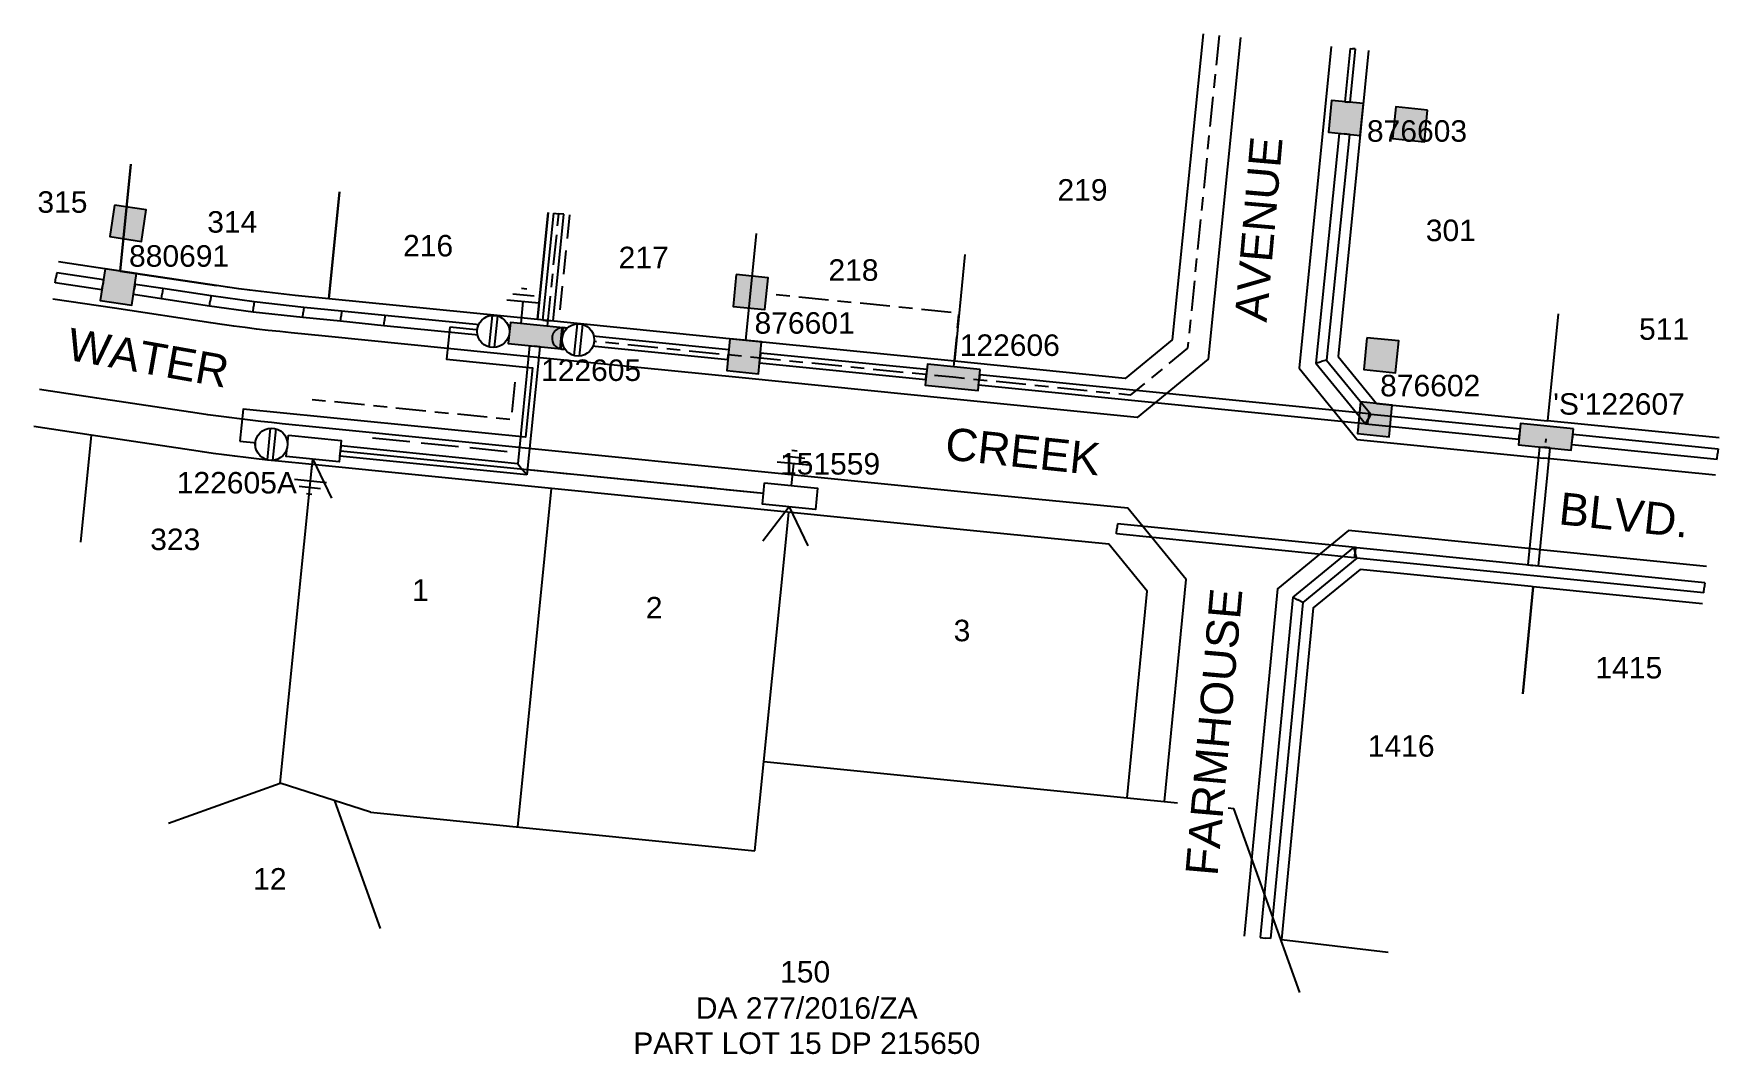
# Model space of a CAD drawing. Header units: metres. Extents: x 309176 to 309764, y 6267215 to 6267539.
# Drawn here: x 309607.5 to 309764.4, y 6267444.3 to 6267539.2 of the extents above; entities that cross this region are included whole.
import ezdxf
from ezdxf.enums import TextEntityAlignment as Align

# ---------------------------------------------------------------- set-up
doc = ezdxf.new("R2010")
doc.units = ezdxf.units.M
doc.header["$LTSCALE"] = 0.7
for name, pattern in [('Cable Exist OH', [1, 1, 0]), ('Cable Exist UG', [8.2, 4, -1.2, 1.8, -1.2]), ('DASHED2', [9.525, 6.35, -3.175]), ('IE Trench LV', [6.5, 5, -1.5])]:
    doc.linetypes.add(name, pattern=pattern)
doc.layers.get('0').update_dxf_attribs({"color": 6})
for name, color, linetype in [('_User Miscellaneous4', 7, 'Continuous'), ('_User Miscellaneous6', 7, 'Continuous'), ('_User Miscellaneous7', 150, 'Continuous'), ('_User Miscellaneous8', 7, 'Continuous'), ('_User_LV_Exist', 7, 'Continuous'), ('Cadastre Developer_SP_NEW', 4, 'Continuous'), ('Cadastre Roads_SP_NEW', 8, 'Continuous'), ('Equip_LV_NEW', 5, 'Continuous'), ('Equip_SP_LV_NEW', 7, 'Continuous'), ('Mains_LV_NEW_T84', 2, 'Continuous'), ('Services_SP_NEW_UG', 2, 'Continuous'), ('SupportsUG_SP_LV_EXT', 7, 'Continuous'), ('SupportsUG_SP_LV_NEW', 2, 'Continuous'), ('SupportsUG_SP_LV_SL_EXT', 7, 'Continuous'), ('Trench_SP_EXT', 7, 'Continuous'), ('Trench_SP_NEW', 2, 'Continuous'), ('UG_Details_SP_MISC', 7, 'Continuous')]:
    doc.layers.add(name, color=color, linetype=linetype)
doc.styles.add('ARIAL', font='arial.ttf', dxfattribs={"height": 2})
doc.styles.add('ARIAL 3.0', font='arial.ttf', dxfattribs={"height": 3})
doc.styles.add('COLUMN_LABEL', font='arial.ttf')
doc.styles.add('POLE_LABEL', font='arial.ttf')
doc.styles.get("Standard").update_dxf_attribs({"font": 'arial.ttf'})
doc.styles.add('style1', font='iso3098b.shx')
doc.linetypes.add('Cable New UG', pattern='A,8,-1,["x",style1,S=3.5,R=0,X=0.35,Y=-1],-3.5', length=12.5)

# ---------------------------------------------------------------- blocks, each defined once
blk = doc.blocks.new('COLUMN_EXT')
at = {"layer": '_User Miscellaneous7'}
blk.add_hatch(color=256, dxfattribs=at).paths.add_polyline_path([(-4.52, 1.48), (-7.49, 1.48), (-7.49, -1.49), (-4.52, -1.49)])
at = {"layer": '_User Miscellaneous8'}
blk.add_hatch(color=256, dxfattribs=at).paths.add_polyline_path([(1.48, 1.48), (-1.49, 1.48), (-1.49, -1.49), (1.48, -1.49)])
at = {"layer": '_User Miscellaneous7'}
blk.add_lwpolyline([(-7.49, -1.49), (-4.52, -1.49), (-4.52, 1.48), (-7.49, 1.48)], close=True, dxfattribs=at)
at = {"layer": '_User Miscellaneous8'}
blk.add_lwpolyline([(-1.49, -1.49), (1.48, -1.49), (1.48, 1.48), (-1.49, 1.48)], close=True, dxfattribs=at)
at = {"flags": 9}
for tag, style, p in [('STRUCTURE_PLANT_NUMBER', 'POLE_LABEL', (1.81, 0.03)), ('STREET_CODE', 'COLUMN_LABEL', (1.81, -0.2))]:
    blk.add_attdef(tag, text='', height=0.2, dxfattribs=dict(at, style=style)).set_placement(p, align=Align.MIDDLE_LEFT)
for tag, p in [('COLUMN_TYPE', (1.81, -0.4)), ('OWNED_BY', (1.81, -0.6)), ('STATE', (1.81, -0.8)), ('USAGE', (1.81, -1)), ('STREETNAME', (1.81, -1.6)), ('LEGEND', (1.81, -1.2)), ('LOCATION', (1.81, -1.4)), ('SUBURB', (1.81, -1.8)), ('NOTES', (1.81, -2))]:
    blk.add_attdef(tag, text='', height=0.2, dxfattribs=at).set_placement(p, align=Align.MIDDLE_LEFT)
at = {"flags": 1}
blk.add_attdef('Z', (1.81, -2.35), '', height=0.2, dxfattribs=at)
at = {"layer": '_User Miscellaneous6', "style": 'ARIAL', "flags": 8}
blk.add_attdef('ASSET_NUM', text='', height=2, dxfattribs=at).set_placement((2, 2), align=Align.MIDDLE_LEFT)
blk = doc.blocks.new('PILLAR_EXT')
blk.add_hatch(color=256).paths.add_polyline_path([(-2.475, 2.49), (-2.475, 0.51), (2.475, 0.51), (2.475, 2.49)])
blk.add_lwpolyline([(-2.475, 0.51), (2.475, 0.51), (2.475, 2.49), (-2.475, 2.49)], close=True)
for tag, p, flags in [('OWNED_BY', (0, 1.3), 9), ('STATE', (0, 1.1), 9), ('SUPPORT_TYPE', (0, 0.9), 9), ('USAGE', (0, 0.7), 9), ('LEGEND', (0, 0.5), 9), ('LOCATION', (0, 0.3), 9), ('NOTES', (0, 0.1), 9), ('PARENT', (0, -0.1), 9), ('STREETNAME', (0, -0.3), 9), ('SUBURB', (0, -0.5), 1)]:
    blk.add_attdef(tag, p, '', height=0.2, dxfattribs=dict(flags=flags))
at = {"layer": '_User Miscellaneous6', "style": 'ARIAL', "flags": 8}
blk.add_attdef('ASSET_NUM', text='', height=2, dxfattribs=at).set_placement((1.5, 7.5), align=Align.TOP_LEFT)
blk = doc.blocks.new('*U26')
at = {"lineweight": -3}
blk.add_lwpolyline([(-2.48, 2.49), (2.47, 2.49), (2.47, 0.51), (-2.48, 0.51)], close=True, dxfattribs=at)
for tag, flags, p in [('STREET_CODE', 9, (1.5, 3.5)), ('OWNED_BY', 9, (1.5, 3.3)), ('OPERATED_BY', 9, (1.5, 3.1)), ('STATE', 9, (1.5, 2.7)), ('SUPPORT_TYPE', 9, (1.5, 2.5)), ('SUBURB', 9, (1.5, 1.7)), ('STREETNAME', 9, (1.5, 1.5)), ('MAINTAINED_BY', 9, (1.5, 2.9)), ('USAGE', 9, (1.5, 2.3)), ('LEGEND', 9, (1.5, 2.1)), ('PARENT', 9, (1.5, 1.9)), ('Z', 1, (1.5, 0.9)), ('LOCATION', 9, (1.5, 1.3)), ('NOTES', 9, (1.5, 1.1))]:
    blk.add_attdef(tag, text='', height=0.2, dxfattribs=dict(flags=flags)).set_placement(p, align=Align.MIDDLE_LEFT)
at = {"layer": '_User Miscellaneous4', "style": 'ARIAL', "flags": 8}
blk.add_attdef('ASSET_NUM', text='', height=2, dxfattribs=at).set_placement((2, 5.5), align=Align.MIDDLE_LEFT)
blk = doc.blocks.new('A$C1B2C29DD')
at = {"layer": 'Services_SP_NEW_UG', "color": 2, "flags": 128}
for points in [[(0, 0), (-2.1, 3.44)], [(0, 0), (2.1, 3.44)]]:
    blk.add_lwpolyline(points, dxfattribs=at)
blk = doc.blocks.new('Earth')
for p, q in [((0, -2.04), (0, 0)), ((-1.5, -2.04), (1.5, -2.04)), ((-1, -2.64), (1, -2.64)), ((-0.25, -3.24), (0.25, -3.24))]:
    blk.add_line(p, q)
blk = doc.blocks.new('*U70')
for p, q in [((-0.98, 5.17), (0.98, 5.17)), ((-0.98, 4.83), (0.98, 4.83))]:
    blk.add_line(p, q)
blk.add_lwpolyline([(0, 4, 1), (0, 6, 1)], format="xyb", close=True)
for tag, p, flags in [('ORIENTATION', (0, 0), 9), ('USAGE', (0, -0.2), 9), ('NOTES', (0, -0.4), 1)]:
    blk.add_attdef(tag, p, '', height=0.2, dxfattribs=dict(flags=flags))
blk = doc.blocks.new('LV_UG_LINKS_CLOSED_NEW')
for tag, flags, p in [('ACTUAL_STATUS', 9, (1.5, 0)), ('CONSTRUCTED_VOLTAGE', 9, (1.5, -0.2)), ('OPERATING_VOLTAGE', 9, (1.5, -0.6)), ('ORIENTATION', 9, (1.5, -0.8)), ('STATE', 9, (1.5, -1)), ('SWITCH_TYPE', 9, (1.5, -1.2)), ('NO_PHASES', 9, (1.5, -0.4)), ('USAGE', 9, (1.5, -1.4)), ('NOTES', 9, (1.5, -1.6)), ('OWNED_BY', 9, (1.5, -1.8)), ('OPERATED_BY', 9, (1.5, -2)), ('TYPE', 9, (1.5, -2.6)), ('Z', 1, (1.5, -2.8)), ('MAINTAINED_BY', 9, (1.5, -2.2)), ('NUMBER_OF_PHASES', 9, (1.5, -2.4))]:
    blk.add_attdef(tag, text='', height=0.2, dxfattribs=dict(flags=flags)).set_placement(p, align=Align.MIDDLE_LEFT)
blk.add_wipeout([(-1.06, -5.84), (-1.18, -5.98), (-1.29, -6.14), (-1.37, -6.31), (-1.43, -6.48), (-1.48, -6.67), (-1.49, -6.85), (-1.49, -7.04), (-1.46, -7.23), (-1.41, -7.41), (-1.33, -7.58), (-1.24, -7.74), (-1.12, -7.89), (-0.99, -8.02), (-0.84, -8.14), (-0.68, -8.23), (-0.51, -8.31), (-0.33, -8.36), (-0.14, -8.39), (0.05, -8.39), (0.23, -8.38), (0.42, -8.33), (0.59, -8.27), (0.76, -8.19), (0.92, -8.08), (1.06, -7.96), (1.18, -7.82), (1.29, -7.66), (1.37, -7.49), (1.43, -7.32), (1.48, -7.13), (1.49, -6.95), (1.49, -6.76), (1.46, -6.57), (1.41, -6.39), (1.33, -6.22), (1.24, -6.06), (1.12, -5.91), (0.99, -5.78), (0.84, -5.66), (0.68, -5.57), (0.51, -5.49), (0.33, -5.44), (0.14, -5.41), (-0.05, -5.41), (-0.23, -5.42), (-0.42, -5.47), (-0.59, -5.53), (-0.76, -5.61), (-0.92, -5.72)])
for p, q in [((-1.48, -6.65), (1.48, -6.65)), ((-1.48, -7.15), (1.48, -7.15))]:
    blk.add_line(p, q)
blk.add_circle((0, -6.9), 1.5)
blk = doc.blocks.new('*U89')
at = {"lineweight": -3}
blk.add_lwpolyline([(-2.48, 2.49), (2.47, 2.49), (2.47, 0.51), (-2.48, 0.51)], close=True, dxfattribs=at)
for tag, flags, p in [('STREET_CODE', 9, (1.5, 3.5)), ('OWNED_BY', 9, (1.5, 3.3)), ('OPERATED_BY', 9, (1.5, 3.1)), ('STATE', 9, (1.5, 2.7)), ('SUPPORT_TYPE', 9, (1.5, 2.5)), ('SUBURB', 9, (1.5, 1.7)), ('STREETNAME', 9, (1.5, 1.5)), ('MAINTAINED_BY', 9, (1.5, 2.9)), ('USAGE', 9, (1.5, 2.3)), ('LEGEND', 9, (1.5, 2.1)), ('PARENT', 9, (1.5, 1.9)), ('Z', 1, (1.5, 0.9)), ('LOCATION', 9, (1.5, 1.3)), ('NOTES', 9, (1.5, 1.1))]:
    blk.add_attdef(tag, text='', height=0.2, dxfattribs=dict(flags=flags)).set_placement(p, align=Align.MIDDLE_LEFT)
at = {"layer": '_User Miscellaneous4', "style": 'ARIAL', "flags": 8}
blk.add_attdef('ASSET_NUM', text='', height=2, dxfattribs=at).set_placement((2, 5.5), align=Align.MIDDLE_LEFT)

msp = doc.modelspace()

# ---------------------------------------------------------------- linework, layer by layer
at = {"layer": '_User_LV_Exist', "linetype": 'Cable Exist UG'}
msp.add_line((309655.3, 6267512.01), (309656.36, 6267522.47), dxfattribs=at)
at = {"layer": '_User_LV_Exist', "linetype": 'Cable Exist UG', "flags": 128}
for points in [[(309717.82, 6267539.07), (309714.9, 6267509.96), (309709.56, 6267505.59), (309693.03, 6267507.25), (309673.62, 6267509.18), (309656.68, 6267510.88)], [(309693.12, 6267508.23), (309693.62, 6267513.22), (309675.69, 6267515)]]:
    msp.add_lwpolyline(points, dxfattribs=at)
at = {"layer": '_User_LV_Exist', "color": 8, "linetype": 'Cable Exist UG', "flags": 128}
msp.add_lwpolyline([(309652.27, 6267506.8), (309651.92, 6267503.31), (309633.05, 6267505.2)], dxfattribs=at)
at = {"layer": 'Cadastre Developer_SP_NEW'}
for p, q in [((309731.75, 6267537.67), (309728.9, 6267509.18)), ((309616.51, 6267527.09), (309615.52, 6267517.13)), ((309615.52, 6267517.13), (309616.51, 6267527.09)), ((309634.95, 6267514.56), (309635.95, 6267524.51)), ((309635.95, 6267524.51), (309634.95, 6267514.56)), ((309654.36, 6267512.62), (309655.36, 6267522.57)), ((309655.36, 6267522.57), (309654.36, 6267512.62)), ((309673.76, 6267510.68), (309674.77, 6267520.63)), ((309694.17, 6267518.68), (309693.18, 6267508.74)), ((309615.52, 6267517.13), (309624.48, 6267515.79)), ((309749.39, 6267513.16), (309748.4, 6267503.21)), ((309728.9, 6267509.18), (309732.48, 6267504.8)), ((309732.48, 6267504.8), (309748.4, 6267503.21)), ((309764.39, 6267501.61), (309748.4, 6267503.21)), ((309612.83, 6267501.86), (309611.83, 6267491.9)), ((309630.43, 6267469.48), (309633.4, 6267499.13)), ((309655.66, 6267496.9), (309652.51, 6267465.41)), ((309677.74, 6267494.68), (309675.42, 6267471.51)), ((309746.09, 6267477.8), (309747.08, 6267487.75)), ((309747.08, 6267487.75), (309746.09, 6267477.8)), ((309674.6, 6267463.2), (309675.43, 6267471.51)), ((309675.43, 6267471.51), (309709.28, 6267468.13)), ((309620.01, 6267465.76), (309630.43, 6267469.48)), ((309638.82, 6267466.78), (309630.43, 6267469.47)), ((309709.28, 6267468.13), (309713.96, 6267467.66)), ((309639.75, 6267455.97), (309635.51, 6267467.84)), ((309638.82, 6267466.78), (309674.6, 6267463.2)), ((309718.67, 6267467.19), (309719.21, 6267467.14)), ((309725.34, 6267450.01), (309719.21, 6267467.14)), ((309723.63, 6267454.93), (309733.56, 6267453.76))]:
    msp.add_line(p, q, dxfattribs=at)
at = {"layer": 'Cadastre Developer_SP_NEW', "color": 7, "linetype": 'DASHED2', "ltscale": 0.5}
msp.add_line((309657.35, 6267522.37), (309656.35, 6267512.42), dxfattribs=at)
at = {"layer": 'Cadastre Developer_SP_NEW', "flags": 128}
for points in [[(309716.33, 6267539.22), (309713.47, 6267510.73), (309709.09, 6267507.14), (309693.18, 6267508.74), (309673.77, 6267510.68), (309654.36, 6267512.62), (309634.95, 6267514.56), (309631.8, 6267514.87), (309630.75, 6267514.98), (309629.7, 6267515.1), (309628.65, 6267515.22), (309627.61, 6267515.35), (309626.56, 6267515.49), (309625.52, 6267515.63), (309624.48, 6267515.79), (309615.52, 6267517.13), (309609.78, 6267517.99)], [(309709.28, 6267468.13), (309711.13, 6267487.34), (309707.55, 6267491.72), (309695.91, 6267492.88), (309633.4, 6267499.13), (309630.26, 6267499.45), (309629.24, 6267499.55), (309628.23, 6267499.66), (309627.22, 6267499.78), (309626.21, 6267499.9), (309625.2, 6267500.03), (309624.19, 6267500.17), (309623.18, 6267500.31), (309622.18, 6267500.46), (309612.83, 6267501.86), (309607.48, 6267502.66)], [(309762.84, 6267486.16), (309747.08, 6267487.75), (309746.88, 6267487.77), (309730.96, 6267489.37), (309726.59, 6267485.79), (309723.63, 6267454.93)]]:
    msp.add_lwpolyline(points, dxfattribs=at)
at = {"layer": 'Cadastre Roads_SP_NEW'}
for p, q in [((309728.27, 6267538.02), (309725.27, 6267508.09)), ((309725.27, 6267508.09), (309730.69, 6267501.47)), ((309730.69, 6267501.47), (309748.05, 6267499.73)), ((309764.04, 6267498.13), (309748.05, 6267499.73))]:
    msp.add_line(p, q, dxfattribs=at)
at = {"layer": 'Cadastre Roads_SP_NEW', "flags": 128}
for points in [[(309719.81, 6267538.87), (309716.81, 6267508.94), (309710.19, 6267503.52), (309692.83, 6267505.26), (309673.42, 6267507.19), (309654.01, 6267509.13), (309634.6, 6267511.07), (309631.44, 6267511.39), (309630.38, 6267511.5), (309629.3, 6267511.62), (309628.23, 6267511.74), (309627.16, 6267511.88), (309626.09, 6267512.02), (309625.02, 6267512.17), (309623.96, 6267512.32), (309615, 6267513.67), (309609.26, 6267514.53)], [(309712.76, 6267467.79), (309714.75, 6267488.44), (309709.34, 6267495.06), (309696.26, 6267496.36), (309633.75, 6267502.62), (309630.61, 6267502.93), (309629.61, 6267503.03), (309628.62, 6267503.14), (309627.63, 6267503.26), (309626.64, 6267503.38), (309625.66, 6267503.5), (309624.67, 6267503.64), (309623.68, 6267503.77), (309622.69, 6267503.92), (309613.35, 6267505.32), (309608, 6267506.13)], [(309763.19, 6267489.65), (309747.43, 6267491.23), (309747.23, 6267491.25), (309729.86, 6267493), (309723.25, 6267487.57), (309720.15, 6267455.26)]]:
    msp.add_lwpolyline(points, dxfattribs=at)
at = {"layer": 'Mains_LV_NEW_T84', "color": 2, "linetype": 'Cable New UG', "flags": 128}
for points in [[(309646.21, 6267511.92), (309645.91, 6267508.94), (309653.91, 6267508.14), (309653.26, 6267501.67), (309626.97, 6267504.3), (309626.67, 6267501.32)], [(309651.74, 6267511.37), (309646.21, 6267511.92)], [(309626.67, 6267501.32), (309631.09, 6267500.87)], [(309675.43, 6267496.44), (309636.02, 6267500.38)]]:
    msp.add_lwpolyline(points, dxfattribs=at)
at = {"layer": 'Services_SP_NEW_UG', "color": 2, "flags": 128}
msp.add_lwpolyline([(309633.45, 6267499.64), (309635.2, 6267496.01)], dxfattribs=at)
at = {"layer": 'Trench_SP_EXT', "linetype": 'Cable Exist UG'}
msp.add_lwpolyline([(309748.23, 6267501.18), (309748.27, 6267501.52)], dxfattribs=at)
at = {"layer": 'Trench_SP_NEW', "linetype": 'IE Trench LV', "flags": 128}
for points in [[(309651.55, 6267500.33), (309638.12, 6267501.68)], [(309675.43, 6267496.44), (309653.44, 6267498.64)]]:
    msp.add_lwpolyline(points, dxfattribs=at)
at = {"layer": 'UG_Details_SP_MISC'}
for p, q in [((309730.02, 6267537.85), (309729.54, 6267532.88)), ((309730.5, 6267537.8), (309730.01, 6267532.83)), ((309730.02, 6267537.85), (309730.26, 6267537.82)), ((309730.5, 6267537.8), (309730.26, 6267537.82)), ((309729.54, 6267532.88), (309729.78, 6267532.86)), ((309730.01, 6267532.83), (309729.78, 6267532.86)), ((309729, 6267529.95), (309726.84, 6267508.56)), ((309729.96, 6267529.85), (309727.84, 6267508.86)), ((309729, 6267529.95), (309729.48, 6267529.9)), ((309729.96, 6267529.85), (309729.48, 6267529.9)), ((309654.87, 6267512.57), (309655.88, 6267522.51)), ((309655.83, 6267512.47), (309656.83, 6267522.42)), ((309655.88, 6267522.51), (309656.36, 6267522.47)), ((309656.83, 6267522.42), (309656.36, 6267522.47)), ((309609.62, 6267516.98), (309609.55, 6267516.51)), ((309613.97, 6267516.33), (309609.62, 6267516.98)), ((309609.48, 6267516.03), (309609.55, 6267516.51)), ((309613.83, 6267515.38), (309609.48, 6267516.03)), ((309613.83, 6267515.38), (309613.9, 6267515.86)), ((309613.97, 6267516.33), (309613.9, 6267515.86)), ((309616.76, 6267514.94), (309616.83, 6267515.42)), ((309616.91, 6267515.89), (309616.83, 6267515.42)), ((309619.51, 6267515.5), (309616.91, 6267515.89)), ((309619.51, 6267515.5), (309619.44, 6267515.03)), ((309623.98, 6267514.83), (309619.51, 6267515.5)), ((309619.37, 6267514.55), (309616.76, 6267514.94)), ((309619.37, 6267514.55), (309619.44, 6267515.03)), ((309623.84, 6267513.88), (309619.37, 6267514.55)), ((309623.84, 6267513.88), (309623.91, 6267514.35)), ((309627.89, 6267513.32), (309623.84, 6267513.88)), ((309623.98, 6267514.83), (309623.91, 6267514.35)), ((309628, 6267514.27), (309623.98, 6267514.83)), ((309627.89, 6267513.32), (309627.95, 6267513.8)), ((309628, 6267514.27), (309627.95, 6267513.8)), ((309632.62, 6267513.76), (309628, 6267514.27)), ((309632.62, 6267513.76), (309632.57, 6267513.29)), ((309636.14, 6267513.41), (309632.62, 6267513.76)), ((309632.52, 6267512.81), (309627.89, 6267513.32)), ((309632.52, 6267512.81), (309632.57, 6267513.29)), ((309636.05, 6267512.46), (309632.52, 6267512.81)), ((309636.05, 6267512.46), (309636.09, 6267512.93)), ((309640.08, 6267512.05), (309636.05, 6267512.46)), ((309636.14, 6267513.41), (309636.09, 6267512.93)), ((309640.17, 6267513.01), (309636.14, 6267513.41)), ((309640.08, 6267512.05), (309640.12, 6267512.53)), ((309651.7, 6267510.89), (309640.08, 6267512.05)), ((309640.17, 6267513.01), (309640.12, 6267512.53)), ((309651.79, 6267511.85), (309640.17, 6267513.01)), ((309654.87, 6267512.57), (309655.35, 6267512.52)), ((309655.83, 6267512.47), (309655.35, 6267512.52)), ((309651.7, 6267510.89), (309651.75, 6267511.37)), ((309651.79, 6267511.85), (309651.75, 6267511.37)), ((309656.63, 6267510.42), (309656.67, 6267510.89)), ((309656.72, 6267511.37), (309656.67, 6267510.89)), ((309672.19, 6267509.82), (309656.72, 6267511.37)), ((309653.63, 6267510.19), (309652.53, 6267499.21)), ((309654.59, 6267510.09), (309653.39, 6267498.16)), ((309653.63, 6267510.19), (309654.11, 6267510.14)), ((309654.59, 6267510.09), (309654.11, 6267510.14)), ((309672.09, 6267508.87), (309656.63, 6267510.42)), ((309672.09, 6267508.87), (309672.14, 6267509.35)), ((309672.19, 6267509.82), (309672.14, 6267509.35)), ((309675.05, 6267508.55), (309675.09, 6267509.03)), ((309675.14, 6267509.51), (309675.09, 6267509.03)), ((309690.61, 6267507.97), (309675.14, 6267509.51)), ((309690.52, 6267507.01), (309675.05, 6267508.55)), ((309690.52, 6267507.01), (309690.56, 6267507.49)), ((309690.61, 6267507.97), (309690.56, 6267507.49)), ((309695.54, 6267507.47), (309695.49, 6267507)), ((309731.76, 6267503.85), (309695.54, 6267507.47)), ((309726.84, 6267508.56), (309727.34, 6267508.71)), ((309726.84, 6267508.56), (309731.46, 6267502.92)), ((309727.84, 6267508.86), (309727.34, 6267508.71)), ((309727.84, 6267508.86), (309731.95, 6267503.83)), ((309695.44, 6267506.52), (309695.49, 6267507)), ((309731.66, 6267502.9), (309695.44, 6267506.52)), ((309731.46, 6267502.92), (309731.71, 6267503.37)), ((309731.46, 6267502.92), (309745.74, 6267501.49)), ((309731.66, 6267502.9), (309731.71, 6267503.37)), ((309731.76, 6267503.85), (309731.71, 6267503.37)), ((309731.95, 6267503.83), (309731.71, 6267503.37)), ((309731.95, 6267503.83), (309745.83, 6267502.45)), ((309745.74, 6267501.49), (309745.78, 6267501.97)), ((309745.83, 6267502.45), (309745.78, 6267501.97)), ((309750.66, 6267501), (309750.71, 6267501.47)), ((309750.76, 6267501.95), (309750.71, 6267501.47)), ((309750.76, 6267501.95), (309764.29, 6267500.6)), ((309635.97, 6267499.9), (309636.02, 6267500.38)), ((309653.39, 6267498.16), (309635.97, 6267499.9)), ((309636.06, 6267500.86), (309636.02, 6267500.38)), ((309652.53, 6267499.21), (309636.06, 6267500.86)), ((309747.67, 6267500.78), (309746.57, 6267489.79)), ((309748.63, 6267500.69), (309747.52, 6267489.69)), ((309747.67, 6267500.78), (309748.15, 6267500.74)), ((309748.63, 6267500.69), (309748.15, 6267500.74)), ((309750.66, 6267501), (309764.19, 6267499.64)), ((309764.19, 6267499.64), (309764.24, 6267500.12)), ((309764.29, 6267500.6), (309764.24, 6267500.12)), ((309652.53, 6267499.21), (309652.96, 6267498.68)), ((309653.39, 6267498.16), (309652.96, 6267498.68)), ((309708.36, 6267493.63), (309708.32, 6267493.15)), ((309730.54, 6267491.4), (309708.36, 6267493.63)), ((309708.27, 6267492.67), (309708.32, 6267493.15)), ((309730.44, 6267490.45), (309708.27, 6267492.67)), ((309730.34, 6267491.42), (309724.7, 6267486.79)), ((309730.64, 6267490.43), (309725.62, 6267486.31)), ((309763.04, 6267488.13), (309730.34, 6267491.42)), ((309730.34, 6267491.42), (309730.49, 6267490.92)), ((309730.44, 6267490.45), (309730.49, 6267490.92)), ((309730.54, 6267491.4), (309730.49, 6267490.92)), ((309730.64, 6267490.43), (309730.49, 6267490.92)), ((309762.94, 6267487.18), (309730.64, 6267490.43)), ((309746.57, 6267489.79), (309747.04, 6267489.74)), ((309747.52, 6267489.69), (309747.04, 6267489.74)), ((309762.94, 6267487.18), (309762.99, 6267487.66)), ((309763.04, 6267488.13), (309762.99, 6267487.66)), ((309724.7, 6267486.79), (309721.66, 6267455.12)), ((309725.62, 6267486.31), (309722.61, 6267455.03)), ((309724.7, 6267486.79), (309725.16, 6267486.55)), ((309725.62, 6267486.31), (309725.16, 6267486.55)), ((309721.66, 6267455.12), (309722.14, 6267455.07)), ((309722.61, 6267455.03), (309722.14, 6267455.07))]:
    msp.add_line(p, q, dxfattribs=at)

# ---------------------------------------------------------------- block references
at = {"layer": 'Equip_LV_NEW', "linetype": 'Cable Exist OH', "lineweight": 0, "rotation": 174.2937924540567}
msp.add_blockref('Earth', (309677.99, 6267497.18), dxfattribs=at)
at = {"layer": 'Equip_SP_LV_NEW', "linetype": 'Cable New UG', "lineweight": 0, "ltscale": 0.5, "rotation": 264.2867790639302}
msp.add_blockref('*U70', (309651.75, 6267511.37), dxfattribs=at)
at = {"layer": 'Services_SP_NEW_UG', "color": 2, "rotation": 174.2937924568988}
msp.add_blockref('A$C1B2C29DD', (309677.79, 6267495.21), dxfattribs=at)
at = {"layer": 'SupportsUG_SP_LV_EXT'}
ref = msp.add_blockref('PILLAR_EXT', (309654.36, 6267512.62), dxfattribs=dict(at, rotation=174.2867790723292))
ref.add_attrib('ASSET_NUM_001', '122605', (309654.7, 6267506.91), dxfattribs={"layer": '_User Miscellaneous6', "height": 2, "style": 'ARIAL'})
ref = msp.add_blockref('PILLAR_EXT', (309693.18, 6267508.74), dxfattribs=dict(at, rotation=174.286779072329))
ref.add_attrib('ASSET_NUM_001', '122606', (309693.68, 6267509.24), dxfattribs={"layer": '_User Miscellaneous6', "height": 2, "style": 'ARIAL'})
ref = msp.add_blockref('PILLAR_EXT', (309748.4, 6267503.21), dxfattribs=dict(at, rotation=174.2576921354063))
ref.add_attrib('ASSET_NUM_001', "'S'122607", (309748.93, 6267503.77), dxfattribs={"layer": '_User Miscellaneous6', "height": 2, "style": 'ARIAL'})
at = {"layer": 'SupportsUG_SP_LV_NEW'}
ref = msp.add_blockref('*U89', (309633.4, 6267499.13), dxfattribs=dict(at, rotation=354.2981613205321))
ref.add_attrib('ASSET_NUM_001', '122605A', (309620.79, 6267496.44), dxfattribs={"layer": '_User Miscellaneous4', "height": 2, "style": 'ARIAL'})
ref = msp.add_blockref('*U26', (309677.74, 6267494.7), dxfattribs=dict(at, rotation=354.2937924568154))
ref.add_attrib('ASSET_NUM_001', '151559', (309676.95, 6267498.2), dxfattribs={"layer": '_User Miscellaneous4', "height": 2, "style": 'ARIAL'})
at = {"layer": 'SupportsUG_SP_LV_SL_EXT'}
ref = msp.add_blockref('COLUMN_EXT', (309729.63, 6267531.38), dxfattribs=dict(at, rotation=174.2771924541127))
ref.add_attrib('ASSET_NUM_001', '876603', (309731.59, 6267529.17), dxfattribs={"layer": '_User Miscellaneous6', "height": 2, "style": 'ARIAL'})
ref = msp.add_blockref('COLUMN_EXT', (309615.37, 6267515.65), dxfattribs=dict(at, rotation=261.4616105437572))
ref.add_attrib('ASSET_NUM_001', '880691', (309616.35, 6267517.54), dxfattribs={"layer": '_User Miscellaneous6', "height": 2, "style": 'ARIAL'})
ref = msp.add_blockref('COLUMN_EXT', (309673.62, 6267509.2), dxfattribs=dict(at, rotation=264.3144691153442))
ref.add_attrib('ASSET_NUM_001', '876601', (309674.58, 6267511.31), dxfattribs={"layer": '_User Miscellaneous6', "height": 2, "style": 'ARIAL'})
ref = msp.add_blockref('COLUMN_EXT', (309732.33, 6267503.33), dxfattribs=dict(at, rotation=264.2937924544075))
ref.add_attrib('ASSET_NUM_001', '876602', (309732.82, 6267505.48), dxfattribs={"layer": '_User Miscellaneous6', "height": 2, "style": 'ARIAL'})

# ---------------------------------------------------------------- texts
at = {"layer": 'Cadastre Developer_SP_NEW', "style": 'ARIAL'}
for s, p in [('315', (309610.15, 6267522.56)), ('219', (309705.11, 6267523.69)), ('314', (309625.96, 6267520.71)), ('301', (309739.4, 6267519.92)), ('216', (309644.19, 6267518.5)), ('217', (309664.26, 6267517.4)), ('218', (309683.79, 6267516.23)), ('511', (309759.25, 6267510.74)), ('323', (309620.65, 6267491.17)), ('1', (309643.47, 6267486.45)), ('2', (309665.23, 6267484.81)), ('3', (309693.89, 6267482.69))]:
    msp.add_text(s, height=2, dxfattribs=at).set_placement(p, align=Align.CENTER)
for s, p in [('1415', (309755.97, 6267480.23)), ('1416', (309734.78, 6267472.95)), ('12', (309629.46, 6267460.58)), ('150', (309679.29, 6267451.93)), ('DA 277/2016/ZA', (309679.44, 6267448.56)), ('PART LOT 15 DP 215650', (309679.44, 6267445.29))]:
    msp.add_text(s, height=2, dxfattribs=at).set_placement(p, align=Align.MIDDLE_CENTER)
at = {"layer": 'Cadastre Roads_SP_NEW', "color": 3, "style": 'ARIAL 3.0'}
for s, rotation, p in [('AVENUE', 85, (309723, 6267520.9)), ('WATER', 349.9292, (309617.88, 6267507.59)), ('CREEK ', 354, (309699.98, 6267498.81)), ('BLVD.', 354, (309755.38, 6267492.95)), ('FARMHOUSE', 85, (309718.84, 6267474.12))]:
    msp.add_text(s, height=3, rotation=rotation, dxfattribs=at).set_placement(p, align=Align.CENTER)

# ---------------------------------------------------------------- next in the draw order: block references
at = {"layer": 'Equip_LV_NEW', "linetype": 'Cable Exist OH', "lineweight": 0, "rotation": 264.2867790747908}
for p in [(309657.12, 6267510.83), (309665.03, 6267510.04), (309636.47, 6267500.33)]:
    msp.add_blockref('LV_UG_LINKS_CLOSED_NEW', p, dxfattribs=at)

# ---------------------------------------------------------------- next in the draw order: block references
at = {"layer": 'Equip_LV_NEW', "linetype": 'Cable Exist OH', "lineweight": 0}
for p, rotation in [((309652.82, 6267512.26), 174.2867790687562), ((309633.45, 6267499.64), 354.2981613270886)]:
    msp.add_blockref('Earth', p, dxfattribs=dict(at, rotation=rotation))

doc.saveas('drawing.dxf')
